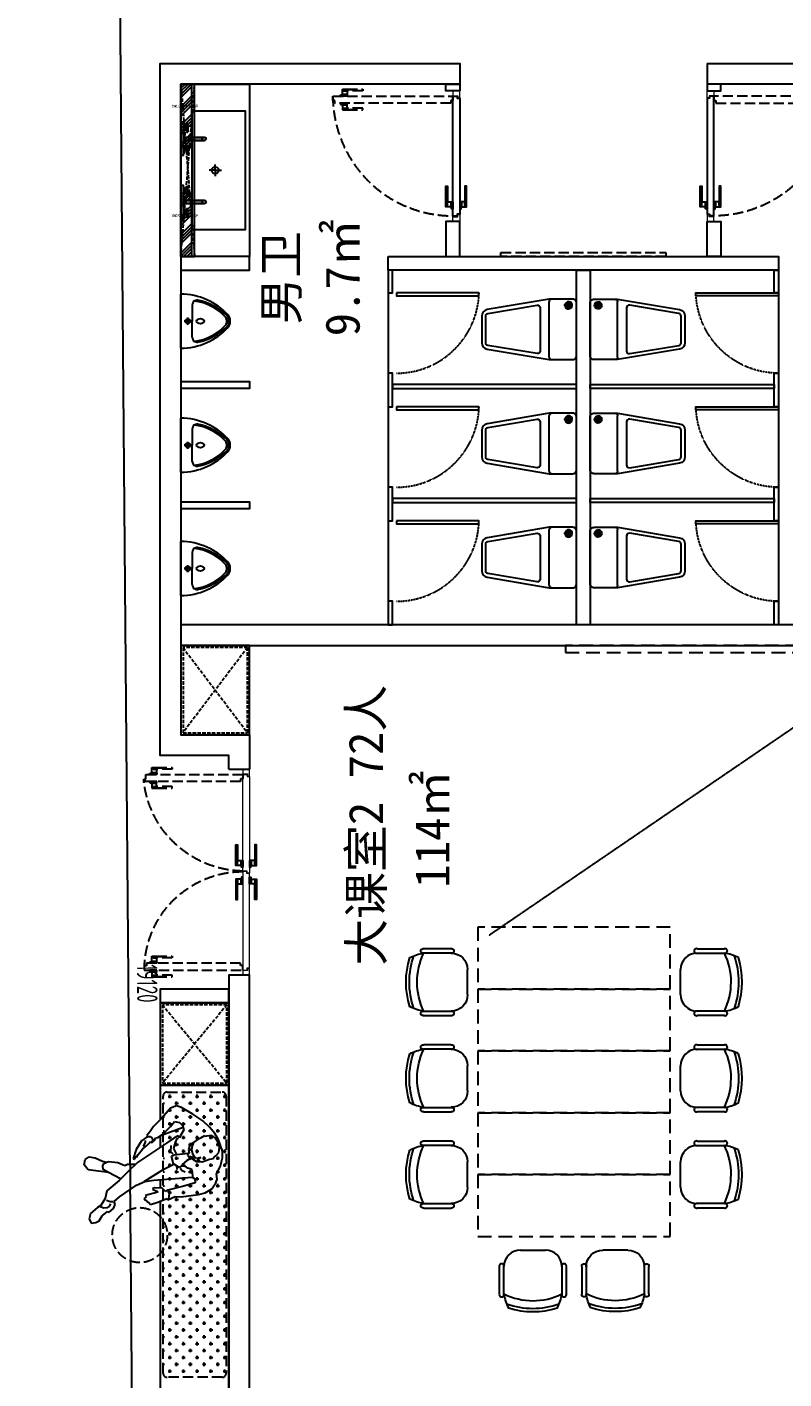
# Model space of a CAD drawing. Header units: millimetres. Extents: x 285006 to 3037698, y -2820855 to 192241.
# Drawn here: x 849986 to 855496, y -487044 to -477206 of the extents above; entities that cross this region are included whole.
import ezdxf
from ezdxf.enums import TextEntityAlignment as Align

# ---------------------------------------------------------------- set-up
doc = ezdxf.new("R2010")
doc.units = ezdxf.units.MM
doc.header["$PDMODE"] = 35
doc.header["$PDSIZE"] = -0.1
for name, pattern in [('__DASH', [0.35, 0.25, -0.1]), ('DASH', [0.35, 0.25, -0.1]), ('DASHED', [0.75, 0.5, -0.25]), ('HIDDEN', [0.375, 0.25, -0.125])]:
    doc.linetypes.add(name, pattern=pattern)
for name, color, linetype in [('!PboDS-洁具', 31, 'Continuous'), ('!PboDS-门', 60, 'Continuous'), ('!PboEL-剖面粗实线', 160, 'Continuous'), ('!PboGS-中号字', 40, 'Continuous'), ('___', 4, 'Continuous'), ('__附着_A10-J_KJ_2_B_28F_SEN22M3I_设计区$0$A_WALL_BRIK(砌块墙)', 190, 'Continuous'), ('BS-SHORT CABINET', 30, 'Continuous'), ('DOOR', 60, 'Continuous'), ('DOOR--02', 8, 'Continuous'), ('DS-FINISH', 20, 'Continuous'), ('FF-FIXT--02', 8, 'DASH'), ('FF-FURN', 51, 'Continuous'), ('FF-TEXT', 50, 'Continuous'), ('FF-活动家具', 51, 'Continuous'), ('FF1-固定家具(落地、到顶)', 30, 'Continuous'), ('WALL', 255, 'Continuous')]:
    doc.layers.add(name, color=color, linetype=linetype)
doc.styles.add('!赫思Small', font='', dxfattribs={"width": 0.85})
doc.styles.add('CCD_DIM', font='archs.shx', dxfattribs={"width": 0.7})
doc.styles.add('DIA', font='')
doc.styles.get('!赫思Small').set_extended_font_data('SimSun')
doc.styles.get('DIA').set_extended_font_data('SimSun')
doc.dimstyles.new('DIM_100', dxfattribs={"dimscale": 100, "dimtxt": 1.5, "dimasz": 1, "dimexe": 1.5, "dimexo": 1.5, "dimgap": 0.6, "dimtad": 1, "dimdec": 0, "dimrnd": 5, "dimzin": 12, "dimdsep": 46, "dimtxsty": 'CCD_DIM', "dimblk": 'CCD_Dimension_Tick', "dimcen": 0.125, "dimclrd": 44, "dimclre": 44, "dimclrt": 50, "dimadec": 0, "dimazin": 0, "dimtfac": 1, "dimtdec": 0, "dimtix": 1, "dimtmove": 2, "dimatfit": 3, "dimldrblk": 'CCD_Leader_Dot', "dimfxl": 5, "dimtvp": 1, "dimtolj": 1, "dimtzin": 0, "dimarcsym": 0})

# ---------------------------------------------------------------- blocks, each defined once
blk = doc.blocks.new('*U477')
at = {"layer": 'DOOR', "linetype": 'Continuous', "lineweight": 0, "ltscale": 1000}
for points in [[(-757.5, 17), (-757.5, 50), (-1461, 50), (-1461, 50), (-1461, 50), (-1461, 50), (-1461, 50), (-1461, 50), (-1461, 50), (-1461, 50), (-1461, 50), (-1461, 50), (-1461, 50), (-1461, 50), (-1461, 50), (-1461, 50), (-1461, 50), (-1462, 50), (-1462, 18), (-1447, 18), (-1447, 0), (-1446, 0), (-1446, 0), (-1446, 0), (-1446, 0), (-742.5, 0), (-742.5, 17)], [(-754.5, 20), (-754.5, 50), (-39, 50), (-39, 50), (-39, 50), (-39, 50), (-39, 50), (-39, 50), (-39, 50), (-39, 50), (-39, 50), (-39, 50), (-39, 50), (-39, 50), (-39, 50), (-39, 50), (-39, 50), (-38, 50), (-38, 18), (-53, 18), (-53, 0), (-54, 0), (-54, 0), (-54, 0), (-54, 0), (-739.5, 0), (-739.5, 20), (-754.5, 20)]]:
    blk.add_lwpolyline(points, close=True, dxfattribs=at)
at = {"layer": 'DOOR--02', "linetype": 'DASH', "ltscale": 300}
for p, q in [((-1509, 676.5), (-1509, 562.5)), ((-1363, 676.5), (-1363, 562.5)), ((-136, 676.5), (-136, 562.5)), ((10, 676.5), (10, 562.5))]:
    blk.add_line(p, q, dxfattribs=at)
at = {"layer": 'DOOR--02'}
for p, q in [((-835.5, 98), (-949.5, 98)), ((-664.5, 98), (-550.5, 98)), ((-835.5, -48), (-949.5, -48)), ((-664.5, -48), (-550.5, -48))]:
    blk.add_line(p, q, dxfattribs=at)
at = {"layer": 'DOOR--02', "linetype": 'DASH', "ltscale": 300}
for points in [[(-1473, 677.5), (-1473, 712), (-1511, 712), (-1511, 669)], [(-1511, 712), (-1499, 702.5), (-1499, 676.5)], [(-1461, 676.2), (-1461, 726.5), (-1471, 726.5), (-1471, 676.2), (-1461, 676.2)], [(-1471, 710), (-1461, 710)], [(-1471, 693), (-1461, 693)], [(-1411, 676.2), (-1411, 726.5), (-1401, 726.5), (-1401, 676.2), (-1411, 676.2)], [(-1401, 710), (-1411, 710)], [(-1401, 693), (-1411, 693)], [(-1399, 677.5), (-1399, 712), (-1361, 712), (-1361, 669)], [(-1361, 712), (-1373, 702.5), (-1373, 676.5)], [(-100, 677.5), (-100, 712), (-138, 712), (-138, 669)], [(-138, 712), (-126, 702.5), (-126, 676.5)], [(-88, 676.2), (-88, 726.5), (-98, 726.5), (-98, 676.2), (-88, 676.2)], [(-98, 710), (-88, 710)], [(-98, 693), (-88, 693)], [(-38, 676.2), (-38, 726.5), (-28, 726.5), (-28, 676.2), (-38, 676.2)], [(-28, 710), (-38, 710)], [(-28, 693), (-38, 693)], [(-26, 677.5), (-26, 712), (12, 712), (12, 669)], [(12, 712), (0, 702.5), (0, 676.5)], [(-1511, 676.5), (-1511, 562.5), (-1499, 562.5), (-1499, 676.5)], [(-1501, 676.5), (-1511, 676.5)], [(-1501, 676.5), (-1473, 676.5), (-1473, 676.5)], [(-1371, 676.5), (-1399, 676.5), (-1399, 676.5)], [(-1361, 676.5), (-1361, 562.5), (-1373, 562.5), (-1373, 676.5)], [(-1371, 676.5), (-1361, 676.5)], [(-138, 676.5), (-138, 562.5), (-126, 562.5), (-126, 676.5)], [(-128, 676.5), (-138, 676.5)], [(-128, 676.5), (-100, 676.5), (-100, 676.5)], [(2, 676.5), (-26, 676.5), (-26, 676.5)], [(12, 676.5), (12, 562.5), (0, 562.5), (0, 676.5)], [(2, 676.5), (12, 676.5)]]:
    blk.add_lwpolyline(points, dxfattribs=at)
for points in [[(-1473, 711.5), (-1473, 677), (-1471, 677), (-1471, 711.5)], [(-1428, 754.5), (-1461, 754.5), (-1461, 51), (-1461, 51), (-1461, 51), (-1461, 51), (-1461, 51), (-1461, 51), (-1461, 51), (-1461, 51), (-1461, 51), (-1461, 51), (-1461, 51), (-1461, 51), (-1461, 51), (-1461, 51), (-1461, 51), (-1461, 50), (-1429, 50), (-1429, 65), (-1411, 65), (-1411, 66), (-1411, 66), (-1411, 66), (-1411, 66), (-1411, 769.5), (-1428, 769.5)], [(-1399, 711.5), (-1399, 677), (-1401, 677), (-1401, 711.5)], [(-100, 711.5), (-100, 677), (-98, 677), (-98, 711.5)], [(-68, 766.5), (-38, 766.5), (-38, 51), (-38, 51), (-38, 51), (-38, 51), (-38, 51), (-38, 51), (-38, 51), (-38, 51), (-38, 51), (-38, 51), (-38, 51), (-38, 51), (-38, 51), (-38, 51), (-38, 51), (-38, 50), (-70, 50), (-70, 65), (-88, 65), (-88, 66), (-88, 66), (-88, 66), (-88, 66), (-88, 751.5), (-68, 751.5), (-68, 766.5)], [(-26, 711.5), (-26, 677), (-28, 677), (-28, 711.5)]]:
    blk.add_lwpolyline(points, close=True, dxfattribs=at)
at = {"layer": 'DOOR--02'}
for points in [[(-835.5, 100), (-949.5, 100), (-949.5, 88), (-835.5, 88)], [(-834.5, 62), (-800, 62), (-800, 100), (-843, 100)], [(-835.5, 90), (-835.5, 100)], [(-800, 100), (-809.5, 88), (-835.5, 88)], [(-665.5, 62), (-700, 62), (-700, 100), (-657, 100)], [(-700, 100), (-690.5, 88), (-664.5, 88)], [(-664.5, 100), (-550.5, 100), (-550.5, 88), (-664.5, 88)], [(-664.5, 90), (-664.5, 100)], [(-835.8, 50), (-785.5, 50), (-785.5, 60), (-835.8, 60), (-835.8, 50)], [(-835.5, 90), (-835.5, 62), (-835.5, 62)], [(-819, 60), (-819, 50)], [(-802, 60), (-802, 50)], [(-664.2, 50), (-714.5, 50), (-714.5, 60), (-664.2, 60), (-664.2, 50)], [(-698, 60), (-698, 50)], [(-681, 60), (-681, 50)], [(-664.5, 90), (-664.5, 62), (-664.5, 62)], [(-835.5, -50), (-949.5, -50), (-949.5, -38), (-835.5, -38)], [(-834.5, -12), (-800, -12), (-800, -50), (-843, -50)], [(-835.8, 0), (-785.5, 0), (-785.5, -10), (-835.8, -10), (-835.8, 0)], [(-835.5, -40), (-835.5, -12), (-835.5, -12)], [(-800, -50), (-809.5, -38), (-835.5, -38)], [(-835.5, -40), (-835.5, -50)], [(-819, -10), (-819, 0)], [(-802, -10), (-802, 0)], [(-664.2, 0), (-714.5, 0), (-714.5, -10), (-664.2, -10), (-664.2, 0)], [(-665.5, -12), (-700, -12), (-700, -50), (-657, -50)], [(-700, -50), (-690.5, -38), (-664.5, -38)], [(-698, -10), (-698, 0)], [(-681, -10), (-681, 0)], [(-664.5, -40), (-664.5, -12), (-664.5, -12)], [(-664.5, -50), (-550.5, -50), (-550.5, -38), (-664.5, -38)], [(-664.5, -40), (-664.5, -50)]]:
    blk.add_lwpolyline(points, dxfattribs=at)
for points in [[(-800.5, 62), (-835, 62), (-835, 60), (-800.5, 60)], [(-699.5, 62), (-665, 62), (-665, 60), (-699.5, 60)], [(-800.5, -12), (-835, -12), (-835, -10), (-800.5, -10)], [(-699.5, -12), (-665, -12), (-665, -10), (-699.5, -10)]]:
    blk.add_lwpolyline(points, close=True, dxfattribs=at)
at = {"layer": 'DOOR--02', "linetype": 'DASH', "ltscale": 300}
for centre, radius, start, end in [((-1494.2, 38.1), 736, 0.92375, 83.51215), ((-39, 50), 715.5, 89.91992, 182.40293)]:
    blk.add_arc(centre, radius, start, end, dxfattribs=at)
at = {"layer": 'DS-FINISH', "linetype": 'Continuous', "lineweight": 0, "ltscale": 1000}
for points in [[(-1500, 50), (-1465, 50), (-1465, 15), (-1450, 15), (-1450, 0), (-1500, 0), (-1500, 50)], [(-35, 50), (0, 50), (0, 0), (-50, 0), (-50, 15), (-35, 15), (-35, 50), (0, 50)]]:
    blk.add_lwpolyline(points, dxfattribs=at)
blk = doc.blocks.new('*U508')
at = {"layer": 'FF1-固定家具(落地、到顶)', "color": 55, "linetype": 'DASH', "ltscale": 100}
for p, q in [((650, 0), (650, 500)), ((15.4, 484.6), (634.6, 15.4)), ((15.4, 15.4), (634.6, 484.6))]:
    blk.add_line(p, q, dxfattribs=at)
at = {"layer": 'FF1-固定家具(落地、到顶)'}
blk.add_lwpolyline([(0, 500), (650, 500), (650, 0), (0, 0)], close=True, dxfattribs=at)
at = {"layer": 'FF1-固定家具(落地、到顶)', "color": 55, "linetype": 'DASH', "ltscale": 100}
blk.add_lwpolyline([(15.4, 484.6), (634.6, 484.6), (634.6, 15.4), (15.4, 15.4)], close=True, dxfattribs=at)
blk = doc.blocks.new('A$C64783269')
at = {"layer": 'FF-活动家具'}
for p, q in [((1, 151), (1, 400)), ((41, 151), (41, 400)), ((570, 399), (570, 150)), ((610, 399), (610, 150)), ((419, 0), (191, 0))]:
    blk.add_line(p, q, dxfattribs=at)
for centre, radius, start, end in [((461, 332), 426, 152.8506, 170.8394), ((305, -200), 730, 70.8382, 109.1021), ((305, -192), 752, 72.7146, 107.2107), ((149, 332), 426, 9.0894, 27.0688), ((21, 405), 20.8, 344.5058, 195.4229), ((305, -144), 604, 64.0229, 115.9163), ((590, 405), 20.8, 344.5058, 195.4229), ((21, 145), 20.8, 164.5058, 15.4229), ((191, 150), 150, 179.9644, 269.9644), ((419, 150), 150, 269.9644, 359.9644), ((590, 145), 20.8, 164.5058, 15.4229)]:
    blk.add_arc(centre, radius, start, end, dxfattribs=at)
blk = doc.blocks.new('DFGDFGHDTH')
at = {"layer": 'FF-FURN', "linetype": 'DASHED', "ltscale": 200}
for points in [[(3283807.9, 4592442), (3283807.9, 4591042), (3284257.9, 4591042), (3284257.9, 4592442)], [(3284257.9, 4592442), (3284257.9, 4591042), (3284707.9, 4591042), (3284707.9, 4592442)], [(3284707.9, 4592442), (3284707.9, 4591042), (3285157.9, 4591042), (3285157.9, 4592442)], [(3285157.9, 4592442), (3285157.9, 4591042), (3285607.9, 4591042), (3285607.9, 4592442)], [(3285607.9, 4592442), (3285607.9, 4591042), (3286057.9, 4591042), (3286057.9, 4592442)]]:
    blk.add_lwpolyline(points, close=True, dxfattribs=at)
at = {"layer": 'FF-FURN', "linetype": 'DASHED', "ltscale": 200, "xscale": 0.8, "yscale": 0.8, "zscale": 0.8}
for p in [(3283963.7, 4592517), (3284663.7, 4592517), (3285363.7, 4592517)]:
    blk.add_blockref('A$C64783269', p, dxfattribs=at)
at = {"layer": 'FF-FURN', "linetype": 'DASHED', "ltscale": 200}
for p, xscale, yscale, zscale, rotation in [((3286157.9, 4591797.8), -0.8, 0.8, 0.8, 269.9999999999999), ((3286157.9, 4591686.2), 0.8000000000000002, 0.8000000000000002, 0.8000000000000002, 270.0000006730583), ((3283963.7, 4590967.1), -0.8, 0.8, 0.8, 180), ((3284663.7, 4590967.1), -0.8, 0.8, 0.8, 180), ((3285363.7, 4590967.1), -0.8, 0.8, 0.8, 180)]:
    blk.add_blockref('A$C64783269', p, dxfattribs=dict(at, xscale=xscale, yscale=yscale, zscale=zscale, rotation=rotation))
blk = doc.blocks.new('156g1reh1trh1tr')
at = {"layer": '!PboDS-门'}
blk.add_lwpolyline([(-104292, 114364), (-104292, 114394), (-105092, 114394), (-105092, 114364)], close=True, dxfattribs=at)
at = {"layer": '!PboDS-门', "color": 8, "linetype": 'HIDDEN', "ltscale": 10}
blk.add_arc((-104291, 114342), 802, 90.0917, 178.0896, dxfattribs=at)
blk = doc.blocks.new('做成ACAD TuKuai0408')
at = {"linetype": 'Continuous'}
blk.add_lwpolyline([(0, -191.5, 0.428333), (28.5, -220), (199.3, -220), (650.1, -144.1, 0.366124), (689.7, -97.2), (689.7, 97.2, 0.366124), (650.1, 144.1), (199.3, 220), (28.5, 220, 0.415921), (0, 191.5)], format="xyb", close=True, dxfattribs=at)
blk.add_lwpolyline([(199.3, 201), (199.3, -201)], dxfattribs=at)
blk.add_lwpolyline([(661.2, 97.2), (661.2, -97.2, -0.366124), (645.4, -116), (287.5, -176.3, -0.463996), (265.3, -157.5), (265.3, 157.5, -0.463996), (287.5, 176.3), (645.4, 116, -0.366124), (661.2, 97.2)], format="xyb", dxfattribs=at)
blk.add_lwpolyline([(57.6, -171.2), (85.3, -171.2), (85.3, -180.4), (57.6, -180.4)], close=True, dxfattribs=at)
for centre, radius, start, end in [((180.3, 201), 19, 0, 90), ((57.6, -175.1), 26.5, 8.44092, 348.35302), ((180.3, -201), 19, 270.00001, 0)]:
    blk.add_arc(centre, radius, start, end, dxfattribs=at)
at = {"color": 8, "linetype": 'Continuous'}
for radius, start, end in [(21.5, 10.42825, 345.5854), (16.5, 13.65152, 341.05894), (11.5, 19.82009, 332.20409)]:
    blk.add_arc((57.6, -175.1), radius, start, end, dxfattribs=at)
blk = doc.blocks.new('A$C17825FF6')
at = {"color": 0, "linetype": 'Continuous'}
for p, q in [((395, 0), (0, 0)), ((80, 82.4), (197.5, 82.4)), ((315, 82.4), (197.5, 82.4))]:
    blk.add_line(p, q, dxfattribs=at)
at = {"color": 39}
for p, q in [((223, 50), (172, 50)), ((197.5, 75.5), (197.5, 24.5))]:
    blk.add_line(p, q, dxfattribs=at)
blk.add_circle((197.5, 50), 17, dxfattribs=at)
at = {"color": 0, "linetype": 'Continuous'}
for centre, radius, start, end in [((479, -6.2), 479, 132.78373, 179.262), ((461.3, 38.9), 424.4, 135.16391, 168.36719), ((194.4, 294), 65.6, 87.3143, 128.46392), ((194.4, 294), 55.6, 87.3143, 128.46392), ((200.6, 294), 65.6, 51.53608, 92.68569), ((200.6, 294), 55.6, 51.53608, 92.68569), ((-66.3, 38.9), 424.4, 11.6328, 44.83608), ((-84, -6.2), 479, 0.73799, 47.21627), ((80, 117.4), 35, 168.36719, 270), ((315, 117.4), 35, 270, 11.6328)]:
    blk.add_arc(centre, radius, start, end, dxfattribs=at)
at = {"color": 39}
for centre, radius, start, end in [((418.9, 52.1), 370.5, 132.37072, 172.95874), ((194.4, 294), 40.6, 87.3143, 128.46392), ((200.6, 294), 40.6, 51.53608, 92.68569), ((-23.9, 52.1), 370.5, 7.04126, 47.62928)]:
    blk.add_arc(centre, radius, start, end, dxfattribs=at)
blk.add_ellipse((197.5, 141.5), major_axis=(0, -28), ratio=0.66455, dxfattribs=at)
blk = doc.blocks.new('M--850')
at = {"layer": 'DOOR'}
blk.add_lwpolyline([(-912, 50), (-38, 50), (-38, 18), (-53, 18), (-53, 0), (-897, 0), (-897, 18), (-912, 18), (-912, 50)], dxfattribs=at)
at = {"layer": 'DOOR--02', "linetype": 'DASH', "ltscale": 300}
for p, q in [((-136, 819), (-136, 705)), ((10, 819), (10, 705))]:
    blk.add_line(p, q, dxfattribs=at)
at = {"layer": 'DOOR--02'}
for p, q in [((-807, 98), (-693, 98)), ((-807, -48), (-693, -48))]:
    blk.add_line(p, q, dxfattribs=at)
at = {"layer": 'DOOR--02', "linetype": 'DASH', "ltscale": 300}
for points in [[(-38, 924), (-38, 50), (-70, 50), (-70, 65), (-88, 65), (-88, 909), (-70, 909), (-70, 924), (-38, 924)], [(-100, 820), (-100, 854.5), (-138, 854.5), (-138, 811.5)], [(-138, 854.5), (-126, 845), (-126, 819)], [(-138, 819), (-138, 705), (-126, 705), (-126, 819)], [(-128, 819), (-138, 819)], [(-128, 819), (-100, 819), (-100, 819)], [(-88, 818.7), (-88, 869), (-98, 869), (-98, 818.7), (-88, 818.7)], [(-98, 852.5), (-88, 852.5)], [(-98, 835.5), (-88, 835.5)], [(-38, 869), (-38, 869)], [(-38, 818.7), (-38, 869), (-28, 869), (-28, 818.7), (-38, 818.7)], [(-28, 852.5), (-38, 852.5)], [(-28, 835.5), (-38, 835.5)], [(-26, 820), (-26, 854.5), (12, 854.5), (12, 811.5)], [(2, 819), (-26, 819), (-26, 819)], [(12, 854.5), (0, 845), (0, 819)], [(12, 819), (12, 705), (0, 705), (0, 819)], [(2, 819), (12, 819)]]:
    blk.add_lwpolyline(points, dxfattribs=at)
for points in [[(-100, 854), (-100, 819.5), (-98, 819.5), (-98, 854)], [(-26, 854), (-26, 819.5), (-28, 819.5), (-28, 854)]]:
    blk.add_lwpolyline(points, close=True, dxfattribs=at)
at = {"layer": 'DOOR--02'}
for points in [[(-808, 62), (-842.5, 62), (-842.5, 100), (-799.5, 100)], [(-807, 100), (-693, 100), (-693, 88), (-807, 88)], [(-807, 90), (-807, 100)], [(-806.7, 50), (-857, 50), (-857, 60), (-806.7, 60), (-806.7, 50)], [(-857, 50), (-857, 50)], [(-807, 90), (-807, 62), (-807, 62)], [(-806.7, 0), (-857, 0), (-857, -10), (-806.7, -10), (-806.7, 0)], [(-808, -12), (-842.5, -12), (-842.5, -50), (-799.5, -50)], [(-807, -40), (-807, -12), (-807, -12)], [(-807, -50), (-693, -50), (-693, -38), (-807, -38)], [(-807, -40), (-807, -50)]]:
    blk.add_lwpolyline(points, dxfattribs=at)
at = {"layer": 'DOOR--02', "ltscale": 0.1}
for points in [[(-842.5, 100), (-833, 88), (-807, 88)], [(-840.5, 60), (-840.5, 50)], [(-823.5, 60), (-823.5, 50)], [(-842.5, -50), (-833, -38), (-807, -38)], [(-840.5, -10), (-840.5, 0)], [(-823.5, -10), (-823.5, 0)]]:
    blk.add_lwpolyline(points, dxfattribs=at)
at = {"layer": 'DOOR--02'}
for points in [[(-842, 62), (-807.5, 62), (-807.5, 60), (-842, 60)], [(-842, -12), (-807.5, -12), (-807.5, -10), (-842, -10)]]:
    blk.add_lwpolyline(points, close=True, dxfattribs=at)
at = {"layer": 'DOOR--02', "linetype": 'DASH', "ltscale": 300}
blk.add_arc((-35, 50), 874, 90.19667, 182.09824, dxfattribs=at)
at = {"layer": 'DS-FINISH', "linetype": 'Continuous', "lineweight": 0, "ltscale": 1000}
for points in [[(-915, 15), (-900, 15), (-900, 0), (-950, 0), (-950, 50), (-915, 50)], [(-35, 15), (-50, 15), (-50, 0), (0, 0), (0, 50), (-35, 50)]]:
    blk.add_lwpolyline(points, close=True, dxfattribs=at)
blk = doc.blocks.new('*U507')
blk.add_blockref('M--850', (0, 0))
blk = doc.blocks.new('DSGDGERGHER')
at = {"layer": '!PboDS-洁具'}
for p, q in [((856577, -58804), (856577, -58777.2)), ((856577, -58777.2), (856587, -58777.2)), ((856577, -58804), (856577, -58840.8)), ((856587, -58804), (856587, -58777.2)), ((856587, -58804), (856604.6, -58804)), ((856587, -58814), (856604.6, -58814)), ((856587, -58814), (856587, -58840.8)), ((856471.6, -58879), (856451.6, -58879)), ((856471.6, -58899), (856451.6, -58899)), ((856471.6, -58876.5), (856457.7, -58876.5)), ((856471.6, -58901.5), (856457.7, -58901.5)), ((856471.6, -58901.5), (856471.6, -58876.5)), ((856472.6, -58877.5), (856471.6, -58877.5)), ((856472.6, -58900.5), (856471.6, -58900.5)), ((856603.9, -58876.5), (856472.6, -58876.5)), ((856472.6, -58901.5), (856472.6, -58876.5)), ((856603.9, -58879), (856472.6, -58879)), ((856603.9, -58899), (856472.6, -58899)), ((856603.9, -58901.5), (856472.6, -58901.5)), ((856587, -58840.8), (856577, -58840.8)), ((856603.9, -58864), (856603.9, -58913.9)), ((856603.9, -58864), (856608.6, -58864)), ((856603.9, -58913.9), (856608.6, -58913.9)), ((856608.6, -58864), (856608.6, -58913.9)), ((856577, -58974), (856577, -58937.2)), ((856587, -58937.2), (856577, -58937.2)), ((856577, -58974), (856577, -59000.8)), ((856577, -59000.8), (856587, -59000.8)), ((856587, -58964), (856587, -58937.2)), ((856587, -58964), (856604.6, -58964)), ((856587, -58974), (856604.6, -58974)), ((856587, -58974), (856587, -59000.8))]:
    blk.add_line(p, q, dxfattribs=at)
for points in [[(856608.7, -58814), (856608.7, -58784.1), (856604.6, -58784.1), (856604.6, -58804)], [(856608.7, -58814), (856608.7, -58814), (856608.7, -58833.9), (856604.6, -58833.9), (856604.6, -58804)], [(856628.4, -59008.9), (856608.6, -59008.9), (856608.6, -58768.9), (856628.4, -58768.9)], [(856628.4, -58768.9), (856628.4, -59008.9)], [(856608.7, -58964), (856608.7, -58964), (856608.7, -58944.1), (856604.6, -58944.1), (856604.6, -58974)], [(856608.7, -58964), (856608.7, -58993.9), (856604.6, -58993.9), (856604.6, -58974)]]:
    blk.add_lwpolyline(points, dxfattribs=at)
blk.add_arc((856457.7, -58889), 12.5, 90.00216, 270.00216, dxfattribs=at)
blk = doc.blocks.new('*U914')
at = {"layer": 'FF1-固定家具(落地、到顶)', "color": 55, "linetype": 'DASH', "ltscale": 100}
for p, q in [((600, 0), (600, 500)), ((15.4, 484.6), (584.6, 15.4)), ((15.4, 15.4), (584.6, 484.6))]:
    blk.add_line(p, q, dxfattribs=at)
at = {"layer": 'FF1-固定家具(落地、到顶)'}
blk.add_lwpolyline([(0, 500), (600, 500), (600, 0), (0, 0)], close=True, dxfattribs=at)
at = {"layer": 'FF1-固定家具(落地、到顶)', "color": 55, "linetype": 'DASH', "ltscale": 100}
blk.add_lwpolyline([(15.4, 484.6), (584.6, 484.6), (584.6, 15.4), (15.4, 15.4)], close=True, dxfattribs=at)
blk = doc.blocks.new('A$C2ABA4370')
at = {"color": 8}
blk.add_wipeout([(671, 1032), (702, 979), (717, 925), (736, 785), (733, 736), (758, 678), (749, 668), (777, 596), (798, 536), (780, 523), (776, 513), (764, 505), (757, 489), (752, 482), (736, 501), (723, 496), (698, 596), (689, 592), (675, 557), (667, 557), (662, 570), (664, 632), (693, 658), (680, 676), (650, 806), (621, 897), (590, 896), (575, 874), (600, 565), (610, 492), (640, 423), (736, 287), (774, 242), (796, 252), (829, 237), (860, 203), (855, 190), (889, 146), (928, 122), (943, 94), (949, 57), (914, 40), (870, 51), (822, 107), (804, 136), (749, 171), (686, 183), (603, 283), (590, 295), (539, 199), (517, 34), (476, 0), (433, 8), (411, 41), (421, 90), (446, 149), (456, 182), (449, 198), (457, 272), (483, 329), (471, 350), (471, 416), (457, 431), (300, 666), (261, 726), (243, 760), (259, 772), (244, 777), (192, 807), (175, 801), (242, 619), (256, 596), (258, 579), (279, 567), (297, 550), (287, 536), (303, 524), (322, 505), (330, 493), (349, 472), (393, 438), (418, 423), (406, 420), (430, 407), (427, 397), (353, 421), (283, 465), (251, 509), (239, 507), (207, 533), (166, 560), (103, 626), (18, 700), (0, 748), (12, 788), (67, 880), (121, 959), (172, 1013), (224, 1057), (275, 1086), (366, 1120), (421, 1120), (485, 1103), (551, 1071), (592, 1075), (623, 1064)], dxfattribs=at)
for p, q in [((366, 1120), (275, 1086)), ((337, 1095), (299, 1086)), ((376, 1090), (337, 1095)), ((421, 1120), (366, 1120)), ((485, 1103), (421, 1120)), ((551, 1071), (485, 1103)), ((172, 1013), (121, 959)), ((224, 1057), (172, 1013)), ((275, 1086), (224, 1057)), ((261, 1062), (240, 1032)), ((240, 1032), (244, 991)), ((244, 991), (248, 977)), ((299, 1086), (261, 1062)), ((401, 1069), (376, 1090)), ((414, 1051), (401, 1069)), ((424, 1047), (414, 1051)), ((431, 1013), (424, 1047)), ((452, 954), (431, 1013)), ((592, 1075), (551, 1071)), ((623, 1064), (592, 1075)), ((671, 1032), (623, 1064)), ((702, 979), (671, 1032)), ((67, 880), (12, 788)), ((121, 959), (67, 880)), ((248, 977), (243, 975)), ((243, 975), (260, 942)), ((260, 942), (279, 905)), ((279, 905), (304, 871)), ((322, 877), (300, 888)), ((356, 872), (322, 877)), ((390, 880), (356, 872)), ((411, 893), (390, 880)), ((410, 866), (432, 881)), ((424, 912), (411, 893)), ((436, 895), (411, 875)), ((437, 918), (416, 945)), ((416, 945), (424, 912)), ((432, 881), (450, 908)), ((450, 939), (437, 918)), ((450, 908), (452, 954)), ((535, 876), (513, 871)), ((570, 880), (535, 876)), ((575, 874), (590, 896)), ((590, 896), (621, 897)), ((621, 897), (650, 806)), ((717, 925), (702, 979)), ((736, 785), (717, 925)), ((12, 788), (0, 748)), ((126, 731), (133, 771)), ((133, 771), (159, 796)), ((159, 796), (192, 807)), ((175, 801), (242, 619)), ((192, 807), (244, 777)), ((259, 772), (243, 760)), ((244, 777), (259, 772)), ((304, 871), (326, 851)), ((326, 851), (353, 845)), ((364, 854), (342, 855)), ((353, 845), (379, 850)), ((379, 850), (399, 836)), ((395, 728), (382, 838)), ((399, 836), (409, 842)), ((409, 842), (410, 866)), ((421, 869), (444, 828)), ((444, 828), (473, 793)), ((499, 770), (469, 722)), ((473, 793), (487, 791)), ((504, 838), (480, 807)), ((487, 791), (499, 770)), ((503, 777), (521, 793)), ((513, 871), (504, 838)), ((521, 793), (532, 816)), ((600, 565), (575, 874)), ((650, 806), (680, 676)), ((733, 736), (736, 785)), ((0, 748), (18, 700)), ((18, 700), (103, 626)), ((167, 698), (126, 731)), ((232, 634), (167, 698)), ((243, 760), (261, 726)), ((263, 753), (261, 763)), ((261, 726), (300, 666)), ((295, 738), (263, 753)), ((343, 726), (295, 738)), ((300, 666), (457, 431)), ((370, 701), (321, 704)), ((387, 746), (343, 726)), ((390, 720), (370, 701)), ((407, 706), (395, 728)), ((469, 722), (407, 706)), ((512, 646), (473, 719)), ((482, 747), (515, 750)), ((693, 658), (664, 632)), ((680, 676), (693, 658)), ((690, 676), (708, 689)), ((708, 689), (750, 682)), ((758, 678), (733, 736)), ((749, 668), (758, 678)), ((777, 596), (749, 668)), ((103, 626), (166, 560)), ((166, 560), (207, 533)), ((256, 596), (232, 634)), ((246, 534), (260, 550)), ((258, 579), (256, 596)), ((279, 567), (258, 579)), ((260, 550), (283, 552)), ((297, 550), (279, 567)), ((287, 536), (297, 550)), ((566, 558), (512, 646)), ((610, 487), (566, 558)), ((610, 492), (600, 565)), ((664, 632), (662, 570)), ((662, 570), (667, 557)), ((667, 557), (675, 557)), ((675, 557), (689, 592)), ((689, 592), (698, 596)), ((698, 596), (723, 496)), ((798, 536), (777, 596)), ((207, 533), (239, 507)), ((239, 507), (251, 509)), ((247, 513), (246, 534)), ((251, 509), (283, 465)), ((297, 496), (279, 496)), ((283, 465), (353, 421)), ((303, 524), (287, 536)), ((314, 485), (297, 496)), ((322, 505), (303, 524)), ((325, 480), (314, 485)), ((330, 493), (322, 505)), ((329, 489), (325, 480)), ((349, 472), (330, 493)), ((393, 438), (349, 472)), ((418, 423), (393, 438)), ((640, 423), (610, 492)), ((723, 496), (736, 501)), ((736, 501), (752, 482)), ((752, 482), (757, 489)), ((757, 489), (764, 505)), ((764, 505), (776, 513)), ((776, 513), (780, 523)), ((780, 523), (798, 536)), ((353, 421), (427, 397)), ((406, 420), (418, 423)), ((430, 407), (406, 420)), ((427, 397), (430, 407)), ((457, 431), (533, 353)), ((457, 272), (483, 329)), ((471, 350), (471, 416)), ((483, 329), (471, 350)), ((533, 353), (603, 283)), ((736, 287), (640, 423)), ((449, 198), (457, 272)), ((590, 295), (537, 196)), ((603, 283), (686, 183)), ((774, 242), (736, 287)), ((774, 211), (772, 234)), ((796, 252), (774, 242)), ((829, 237), (796, 252)), ((860, 203), (829, 237)), ((421, 90), (446, 149)), ((446, 149), (456, 182)), ((466, 160), (449, 198)), ((485, 152), (466, 160)), ((513, 154), (485, 152)), ((537, 196), (513, 154)), ((539, 199), (517, 34)), ((686, 183), (749, 171)), ((749, 171), (804, 136)), ((763, 182), (774, 211)), ((811, 205), (793, 216)), ((804, 136), (822, 107)), ((822, 186), (811, 205)), ((811, 126), (825, 156)), ((825, 156), (822, 186)), ((855, 190), (860, 203)), ((889, 146), (855, 190)), ((928, 122), (889, 146)), ((943, 94), (928, 122)), ((411, 41), (421, 90)), ((433, 8), (411, 41)), ((476, 0), (433, 8)), ((517, 34), (476, 0)), ((822, 107), (870, 51)), ((870, 51), (913, 40)), ((914, 40), (949, 57)), ((949, 57), (943, 94))]:
    blk.add_line(p, q, dxfattribs=at)
blk = doc.blocks.new('DFHFTHRTHRT')
at = {"layer": 'FF-TEXT', "color": 50, "style": 'DIA'}
for s, p in [('大课室2 72人 ', (907836.9, -337611.3, 0)), ('114㎡', (908319.7, -337724.8, 0))]:
    blk.add_text(s, height=250, rotation=90.08483, dxfattribs=at).set_placement(p, align=Align.MIDDLE_CENTER)
blk = doc.blocks.new('CCD_Dimension_Tick')
at = {"color": 0, "linetype": 'ByBlock'}
for p, q in [((-1.091, 0), (0, 0)), ((0, 0), (1.091, 0))]:
    blk.add_line(p, q, dxfattribs=at)
at = {"color": 0, "linetype": 'Continuous', "const_width": 0.608}
blk.add_lwpolyline([(-0.61, -0.61), (0.61, 0.61)], dxfattribs=at)
blk = doc.blocks.new('*D1158')
at = {"layer": '___', "color": 44, "lineweight": -2, "transparency": 16777216}
for p, q in [((850144.2, -474612.1), (850794.2, -474606.6)), ((850805.9, -493626.1), (850645.1, -474707.8)), ((850306.7, -493730.3), (850956.7, -493724.8))]:
    blk.add_line(p, q, dxfattribs=at)
at = {"layer": 'Defpoints', "color": 0, "transparency": 16777216}
for p in [(849985.5, -474613.4, 0), (850644.2, -474607.8), (850148, -493731.7, 0)]:
    blk.add_point(p, dxfattribs=at)
at = {"layer": '___', "color": 44, "lineweight": -2, "transparency": 16777216, "xscale": 100, "yscale": 100, "zscale": 100}
for p, rotation in [((850644.2, -474607.8), 90.48700985890495), ((850806.7, -493726.1), 270.487009858905)]:
    blk.add_blockref('CCD_Dimension_Tick', p, dxfattribs=dict(at, rotation=rotation))
at = {"layer": '___', "color": 50, "transparency": 16777216, "insert": (850860.4, -484165.8), "char_height": 150, "attachment_point": 5, "rotation": 270.48701, "style": 'CCD_DIM'}
blk.add_mtext('\\A1;19120', dxfattribs=at)
blk = doc.blocks.new('CCD_Leader_Dot')
at = {"color": 0, "linetype": 'ByBlock'}
blk.add_line((-5, 0), (-10, 0), dxfattribs=at)
at = {"color": 0, "linetype": 'ByBlock', "const_width": 5}
blk.add_lwpolyline([(-2.5, 0, 1), (2.5, 0, 1)], format="xyb", close=True, dxfattribs=at)

msp = doc.modelspace()

# ---------------------------------------------------------------- hatches: boundary and pattern name
at = {"layer": '!PboEL-剖面粗实线', "linetype": 'DASH', "ltscale": 10}
h = msp.add_hatch(dxfattribs=at)
h.set_pattern_fill('ANSI34', color=250, scale=5, style=0)
h.set_pattern_definition([(45, (-338380.47, -252746.69), (-67.351921, 67.351921), []), (45, (-338358.01, -252746.69), (-67.351921, 67.351921), []), (45, (-338335.56, -252746.69), (-67.351921, 67.351921), []), (45, (-338313.11, -252746.69), (-67.351921, 67.351921), [])])
h.paths.add_polyline_path([(851105.6, -477620.2), (851105.6, -478080.2), (851185.6, -478080.2), (851185.6, -477620.2)])
h = msp.add_hatch(dxfattribs=at)
h.set_pattern_fill('ANSI34', color=250, scale=5, style=0)
h.set_pattern_definition([(45, (-338380.47, -253542.46), (-67.351921, 67.351921), []), (45, (-338358.01, -253542.46), (-67.351921, 67.351921), []), (45, (-338335.56, -253542.46), (-67.351921, 67.351921), []), (45, (-338313.11, -253542.46), (-67.351921, 67.351921), [])])
h.paths.add_polyline_path([(851105.6, -478416), (851105.6, -478876), (851185.6, -478876), (851185.6, -478416)])

# ---------------------------------------------------------------- linework, layer by layer
at = {"layer": '!PboDS-洁具'}
for p, q in [((851355.2, -478243.1, 0), (851355.4, -478205.9, 0)), ((851350.2, -478248.1, 0), (851310.4, -478248, 0)), ((851355.2, -478253.2, 0), (851355.1, -478290.3, 0)), ((851360.3, -478248.1, 0), (851400, -478248.3, 0))]:
    msp.add_line(p, q, dxfattribs=at)
at = {"layer": '!PboDS-洁具', "elevation": 0}
for points in [[(851105.6, -477620.6), (851105.6, -478876), (851205.6, -478876), (851205.6, -477620.6), (851105.6, -477620.6)], [(851105.6, -479786), (851605.6, -479786), (851605.6, -479836), (851105.6, -479836)], [(851105.6, -480661), (851605.6, -480661), (851605.6, -480711), (851105.6, -480711)]]:
    msp.add_lwpolyline(points, dxfattribs=at)
at = {"layer": '!PboDS-洁具', "linetype": '__DASH', "ltscale": 100, "elevation": 0}
for points in [[(851105.6, -477620.6), (851205.6, -478876)], [(851105.6, -478876), (851205.6, -477620.6)]]:
    msp.add_lwpolyline(points, dxfattribs=at)
at = {"layer": '!PboDS-洁具', "elevation": 0}
for points in [[(851605.6, -478876), (851105.6, -478876), (851105.6, -477620.6), (851605.6, -477620.6)], [(851185.6, -478678.3), (851575.6, -478678.3), (851575.6, -477818.3), (851185.6, -477818.3)]]:
    msp.add_lwpolyline(points, close=True, dxfattribs=at)
msp.add_lwpolyline([(851355.6, -478248.3, -1), (851354.8, -478248.3, -1)], format="xyb", close=True, dxfattribs=at)
at = {"layer": '!PboDS-洁具'}
for points in [[(852615.3, -479139.3), (852645.3, -479139.3), (852645.3, -478976), (852615.3, -478976)], [(855455.1, -479139.3), (855425.1, -479139.3), (855425.1, -478976), (855455.1, -478976)], [(852615.3, -479969.3), (852645.3, -479969.3), (852645.3, -479724.3), (852615.3, -479724.3)], [(852645.3, -479836), (853985.3, -479836), (853985.3, -479806), (852645.3, -479806)], [(855425.1, -479836), (854085.1, -479836), (854085.1, -479806), (855425.1, -479806)], [(855455.1, -479969.3), (855425.1, -479969.3), (855425.1, -479724.3), (855455.1, -479724.3)], [(852615.3, -480799.3), (852645.3, -480799.3), (852645.3, -480554.3), (852615.3, -480554.3)], [(855455.1, -480799.3), (855425.1, -480799.3), (855425.1, -480554.3), (855455.1, -480554.3)], [(852645.3, -480666), (853985.3, -480666), (853985.3, -480636), (852645.3, -480636)], [(855425.1, -480666), (854085.1, -480666), (854085.1, -480636), (855425.1, -480636)], [(852615.3, -481556), (852645.3, -481556), (852645.3, -481384.3), (852615.3, -481384.3)], [(855455.1, -481556), (855425.1, -481556), (855425.1, -481384.3), (855455.1, -481384.3)]]:
    msp.add_lwpolyline(points, close=True, dxfattribs=at)
for points in [[(852615.3, -479139.3), (852615.3, -481384.3)], [(855455.1, -479139.3), (855455.1, -481384.3)]]:
    msp.add_lwpolyline(points, dxfattribs=at)
msp.add_circle((851355.2, -478248.1, 0), 25.2, dxfattribs=at)
at = {"layer": '!PboEL-剖面粗实线', "color": 8, "linetype": 'DASH', "ltscale": 10, "elevation": 0}
for points in [[(851105.6, -477620.2), (851105.6, -478080.2), (851185.6, -478080.2), (851185.6, -477620.2)], [(851105.6, -478416), (851105.6, -478876), (851185.6, -478876), (851185.6, -478416)]]:
    msp.add_lwpolyline(points, close=True, dxfattribs=at)
at = {"color": 8, "linetype": 'DASH'}
msp.add_line((856405.6, -481731, 0), (853347.3, -483817.3, 0), dxfattribs=at)
at = {"layer": 'BS-SHORT CABINET', "elevation": 0}
msp.add_lwpolyline([(850955.6, -490981.7), (851455.6, -490981.7), (851455.6, -484306), (850955.6, -484306)], close=True, dxfattribs=at)
at = {"layer": 'FF-FURN', "linetype": 'DASH', "ltscale": 300}
msp.add_lwpolyline([(853435.3, -478876), (853435.3, -478846), (854635.3, -478846), (854635.3, -478876), (853435.3, -478876)], dxfattribs=at)
at = {"layer": 'FF-FURN', "linetype": 'DASHED', "ltscale": 200, "elevation": 0}
msp.add_lwpolyline([(853905.6, -481706), (853905.6, -481756), (858905.6, -481756), (858905.6, -481706)], close=True, dxfattribs=at)
at = {"layer": 'FF-FURN', "linetype": 'DASH', "ltscale": 300}
msp.add_circle((850806.4, -485997.1), 200, dxfattribs=at)
at = {"layer": 'WALL', "elevation": 0}
for points in [[(851455.6, -482606), (851455.6, -482506), (850955.6, -482506), (850955.6, -477470.6), (853135.3, -477470.6), (853135.3, -477620.6), (851105.6, -477620.6), (851105.6, -482356), (851605.6, -482356), (851605.6, -482606)], [(854935.3, -477470.6), (857555.1, -477470.6), (857555.1, -477620.6), (854935.3, -477620.6)], [(854935.3, -477470.6), (854935.3, -477620.6)], [(851105.6, -478976), (851605.6, -478976), (851605.6, -478876), (851105.6, -478876), (851105.6, -478976)], [(851455.6, -482606), (851605.6, -482606)]]:
    msp.add_lwpolyline(points, dxfattribs=at)
at = {"layer": 'WALL'}
for points in [[(853135.3, -477670.6), (853035.3, -477670.6), (853035.3, -477620.6), (853135.3, -477620.6)], [(854935.3, -477670.6), (855035.3, -477670.6), (855035.3, -477620.6), (854935.3, -477620.6)], [(853135.3, -478620.6), (853035.3, -478620.6), (853035.3, -478876), (853135.3, -478876)], [(854935.3, -478620.6), (855035.3, -478620.6), (855035.3, -478876), (854935.3, -478876)], [(852615.3, -478876), (855455.3, -478876), (855455.3, -478976), (852615.3, -478976)], [(853985.3, -478976), (854085.1, -478976), (854085.1, -481556), (853985.3, -481556)]]:
    msp.add_lwpolyline(points, close=True, dxfattribs=at)
at = {"layer": 'WALL', "elevation": 0}
for points in [[(851105.6, -481706), (862005.7, -481706), (862005.7, -481556), (851105.6, -481556)], [(851455.6, -484206), (851455.6, -491081.7), (851455.6, -491081.7), (851455.6, -491181.7), (851605.6, -491181.7), (851605.6, -490931.7), (851605.6, -490931.7), (851605.6, -484356), (851605.6, -484356), (851605.6, -484106), (851455.6, -484106), (851455.6, -484206)], [(850955.6, -484306), (851455.6, -484306), (851455.6, -484206), (850955.6, -484206)]]:
    msp.add_lwpolyline(points, close=True, dxfattribs=at)

# ---------------------------------------------------------------- block references
at = {"layer": '!PboDS-洁具', "xscale": -1}
for p in [(1707734, -419129.3, 0), (1707734, -419589.3, 0)]:
    msp.add_blockref('DSGDGERGHER', p, dxfattribs=at)
at = {"layer": '!PboDS-洁具'}
for name, p, rotation in [('A$C17825FF6', (851105.6, -479148.5, 0), 269.9999999999999), ('做成ACAD TuKuai0408', (853985.3, -479406), 179.9999999999999), ('A$C17825FF6', (851105.6, -480051, 0), 269.9999999999999), ('做成ACAD TuKuai0408', (853985.3, -480236), 179.9999999999999), ('做成ACAD TuKuai0408', (853985.3, -481066), 179.9999999999999), ('A$C17825FF6', (851105.6, -480948.5, 0), 269.9999999999999)]:
    msp.add_blockref(name, p, dxfattribs=dict(at, rotation=rotation))
at = {"layer": '!PboDS-洁具', "xscale": -1, "rotation": 180}
for p in [(854085.1, -479406), (854085.1, -480236), (854085.1, -481066)]:
    msp.add_blockref('做成ACAD TuKuai0408', p, dxfattribs=at)
at = {"layer": '!PboDS-门', "extrusion": (0, 0, -1), "yscale": 0.7499999999720603, "zscale": -0.7499999999720603, "rotation": 180}
for p, xscale in [((-774456.3, -393366.5), -0.7499999999720603), ((-933674.1, -393366.5), 0.7499999999720603), ((-774456.3, -394196.5), -0.7499999999720603), ((-933674.1, -394196.5), 0.7499999999720603), ((-774456.3, -395026.5), -0.7499999999720603), ((-933674.1, -395026.5), 0.7499999999720603)]:
    msp.add_blockref('156g1reh1trh1tr', p, dxfattribs=dict(at, xscale=xscale))
at = {"xscale": -1, "rotation": 90}
for name, p in [('*U508', (851605.6, -481706, 0)), ('*U914', (851455.6, -484306, 0))]:
    msp.add_blockref(name, p, dxfattribs=at)
at = {"layer": '__附着_A10-J_KJ_2_B_28F_SEN22M3I_设计区$0$A_WALL_BRIK(砌块墙)', "rotation": 270}
msp.add_blockref('DFGDFGHDTH', (-3737774.3, 2800051.9), dxfattribs=at)
at = {"layer": 'DS-FINISH', "rotation": 90.00000000000001}
msp.add_blockref('*U507', (853135.3, -477670.6), dxfattribs=at)
at = {"layer": 'DS-FINISH', "xscale": -1}
for name, p, rotation in [('*U507', (854935.3, -477670.6), 270), ('*U477', (851605.6, -484106, 0), 90.00000000000007)]:
    msp.add_blockref(name, p, dxfattribs=dict(at, rotation=rotation))

# ---------------------------------------------------------------- texts
at = {"layer": '!PboGS-中号字', "style": '!赫思Small', "width": 0.85}
for p in [(851230.5, -477789.4, 0), (851230.5, -478585.2, 0)]:
    msp.add_text('隐藏式抽纸盒和皂液器', height=16, dxfattribs=at).set_placement(p, align=Align.RIGHT)
at = {"layer": 'FF-TEXT', "color": 50, "style": 'DIA'}
msp.add_text('9.7㎡', height=250, rotation=90.08483, dxfattribs=at).set_placement((852259.7, -479030.4, 0), align=Align.MIDDLE)
msp.add_text('男卫', height=250, rotation=90.08483, dxfattribs=at).set_placement((851959, -479030.4, 0), align=Align.CENTER)

# ---------------------------------------------------------------- next in the draw order: block references
at = {"color": 8, "xscale": 0.9, "yscale": 0.9, "zscale": 0.9, "rotation": 270}
msp.add_blockref('A$C2ABA4370', (850401.1, -485056.8), dxfattribs=at)

# ---------------------------------------------------------------- next in the draw order: hatches: boundary and pattern name
at = {"layer": 'FF-FIXT--02'}
h = msp.add_hatch(dxfattribs=at)
h.set_pattern_fill('CROSS', color=256, scale=200, style=0)
h.set_pattern_definition([(360, (-12837.93, -715837.29), (50, 50), [25, -75]), (90, (-12825.43, -715849.79), (-50, 50), [25, -75])])
edge = h.paths.add_edge_path()
edge.add_line((850975.6, -487001.7), (850975.6, -484986))
edge.add_arc((851005.6, -484986), 30, 90, 180, ccw=False)
edge.add_line((851005.6, -484956), (851405.6, -484956))
edge.add_arc((851405.6, -484986), 30, 0, 90, ccw=False)
edge.add_line((851435.6, -484986), (851435.6, -487001.7))
edge.add_arc((851405.6, -487001.7), 30, -90, 0, ccw=False)
edge.add_line((851405.6, -487031.7), (851005.6, -487031.7))
edge.add_arc((851005.6, -487001.7), 30, 180, 270, ccw=False)

# ---------------------------------------------------------------- next in the draw order: linework, layer by layer
at = {"layer": 'FF-FURN', "linetype": 'DASH', "ltscale": 300, "elevation": 0}
msp.add_lwpolyline([(850975.6, -487001.7), (850975.6, -484986, -0.414214), (851005.6, -484956), (851405.6, -484956, -0.414214), (851435.6, -484986), (851435.6, -487001.7, -0.414214), (851405.6, -487031.7), (851005.6, -487031.7, -0.414214)], format="xyb", close=True, dxfattribs=at)

# ---------------------------------------------------------------- next in the draw order: block references
at = {"layer": '___'}
msp.add_blockref('DFHFTHRTHRT', (-55384.5, -145318), dxfattribs=at)

# ---------------------------------------------------------------- next in the draw order: dimensions: what is measured, and where the dimension line sits
dim = msp.add_aligned_dim(p1=(850148, -493731.7, 0), p2=(849985.5, -474613.4, 0), distance=-658.7, dimstyle='DIM_100', override={"dimfxlon": 1}, dxfattribs=at)
dim.commit()
dim.dimension.update_dxf_attribs({"geometry": '*D1158', "text_midpoint": (850860.4, -484165.8)})

doc.saveas('drawing.dxf')
